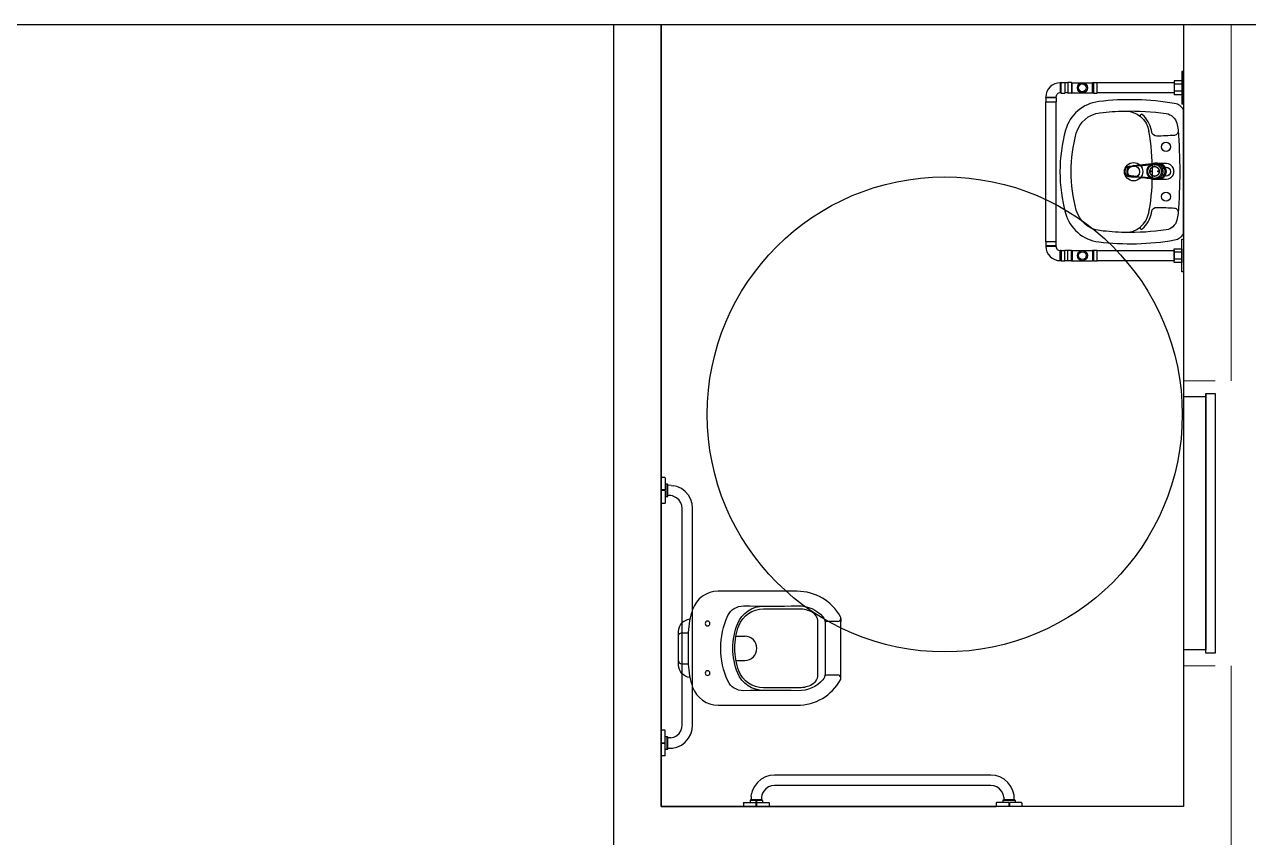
# Model space of a CAD drawing. Header units: inches. Extents: x -55 to 844, y -103 to 167.
# Drawn here: x 660.49 to 664.355, y 60.333 to 62.901 of the extents above; entities that cross this region are included whole.
import ezdxf

# ---------------------------------------------------------------- set-up
doc = ezdxf.new("R2010")
doc.units = ezdxf.units.IN
doc.header["$MEASUREMENT"] = 0
doc.linetypes.add('CONTINU', pattern=[0])
doc.layers.add('01', color=7, linetype='Continuous')

msp = doc.modelspace()

# ---------------------------------------------------------------- linework, layer by layer
for p, q in [((644.1931, 62.9009), (701.6931, 62.9009)), ((662.3502, 62.9009), (662.3502, 57.6609)), ((662.5002, 62.9009), (662.5002, 60.4309)), ((662.5002, 62.9009), (662.5002, 60.4309))]:
    msp.add_line(p, q)
at = {"color": 0}
for p, q in [((664.1502, 62.7524), (664.1442, 62.7524)), ((664.1442, 62.7524), (664.1442, 62.6494)), ((663.7631, 62.7175), (663.7605, 62.7168)), ((663.7605, 62.7168), (663.7605, 62.6851)), ((663.7631, 62.6844), (663.7631, 62.7175)), ((663.7631, 62.7175), (663.775, 62.7175)), ((663.775, 62.7175), (663.775, 62.6844)), ((663.784, 62.7168), (663.775, 62.7168)), ((663.796, 62.7175), (663.784, 62.7175)), ((663.784, 62.7175), (663.784, 62.6844)), ((663.796, 62.7175), (663.796, 62.6844)), ((663.796, 62.7175), (663.7986, 62.7168)), ((663.7986, 62.685), (663.7986, 62.7168)), ((663.7986, 62.7168), (663.8625, 62.7168)), ((663.8651, 62.7175), (663.8625, 62.7168)), ((663.8625, 62.685), (663.8625, 62.7168)), ((663.8651, 62.7175), (663.877, 62.7175)), ((663.8651, 62.7175), (663.8651, 62.6844)), ((663.877, 62.6844), (663.877, 62.7175)), ((664.1202, 62.7168), (663.877, 62.7168)), ((664.1442, 62.7228), (664.1202, 62.7228)), ((664.1202, 62.7228), (664.1202, 62.679)), ((664.1442, 62.7119), (664.1202, 62.7119)), ((663.7145, 62.6689), (663.7152, 62.6715)), ((663.7476, 62.6689), (663.7145, 62.6689)), ((663.7145, 62.6689), (663.7145, 62.6569)), ((663.7145, 62.6569), (663.7476, 62.6569)), ((663.7152, 62.6715), (663.747, 62.6715)), ((663.7476, 62.6689), (663.7469, 62.6715)), ((663.7476, 62.6689), (663.7476, 62.6569)), ((663.7631, 62.6844), (663.7605, 62.6851)), ((663.7631, 62.6844), (663.775, 62.6844)), ((663.784, 62.685), (663.775, 62.685)), ((663.796, 62.6844), (663.784, 62.6844)), ((663.796, 62.6844), (663.7986, 62.685)), ((663.7986, 62.685), (663.8625, 62.685)), ((663.865, 62.6844), (663.8625, 62.685)), ((663.8651, 62.6844), (663.877, 62.6844)), ((664.1202, 62.685), (663.877, 62.685)), ((664.1442, 62.69), (664.1202, 62.69)), ((664.1442, 62.679), (664.1202, 62.679)), ((664.1502, 62.6494), (664.1442, 62.6494)), ((663.7145, 62.2029), (663.7152, 62.2004)), ((663.7152, 62.2004), (663.747, 62.2004)), ((663.7476, 62.2029), (663.7469, 62.2004)), ((663.7631, 62.1875), (663.7605, 62.1868)), ((663.7605, 62.155), (663.7605, 62.1868)), ((663.7631, 62.1543), (663.7605, 62.155)), ((663.7631, 62.1875), (663.7631, 62.1543)), ((663.7631, 62.1875), (663.775, 62.1875)), ((663.7631, 62.1543), (663.775, 62.1543)), ((663.775, 62.1543), (663.775, 62.1875)), ((663.784, 62.1868), (663.775, 62.1868)), ((663.784, 62.155), (663.775, 62.155)), ((663.784, 62.1544), (663.784, 62.1875)), ((663.796, 62.1875), (663.784, 62.1875)), ((663.796, 62.1544), (663.784, 62.1544)), ((663.796, 62.1875), (663.7986, 62.1868)), ((663.796, 62.1544), (663.796, 62.1875)), ((663.796, 62.1544), (663.7986, 62.155)), ((663.7986, 62.1868), (663.8625, 62.1868)), ((663.7986, 62.1868), (663.7986, 62.155)), ((663.7986, 62.155), (663.8625, 62.155)), ((663.865, 62.1874), (663.8625, 62.1868)), ((663.8625, 62.1868), (663.8625, 62.155)), ((663.8651, 62.1544), (663.8625, 62.155)), ((663.8651, 62.1544), (663.8651, 62.1875)), ((664.1442, 62.1819), (664.1202, 62.1819)), ((664.1442, 62.16), (664.1202, 62.16))]:
    msp.add_line(p, q, dxfattribs=at)
at = {"ltscale": 3}
msp.add_line((664.1502, 62.6494), (664.1502, 62.7524), dxfattribs=at)
for points in [[(656.7902, 62.9009), (662.3502, 62.9009)], [(662.5002, 62.9009), (664.1502, 62.9009)], [(664.3002, 62.9009), (666.3698, 62.9009)]]:
    msp.add_lwpolyline(points)
for points in [[(663.7152, 62.6569), (663.7469, 62.6569), (663.7469, 62.2149), (663.7152, 62.2149)], [(663.8651, 62.1544), (663.877, 62.1544), (663.877, 62.1875), (663.8651, 62.1875)], [(663.877, 62.1868), (664.1202, 62.1868), (664.1202, 62.155), (663.877, 62.155)]]:
    msp.add_lwpolyline(points, close=True, dxfattribs=at)
for points in [[(664.1212, 62.6515, 0.072907), (663.8819, 62.6574, 0.3044), (663.7772, 62.567, 0.067106), (663.7595, 62.4359, 0.067106), (663.7772, 62.3048, 0.3044), (663.8819, 62.2144, 0.072907), (664.1212, 62.2204)], [(663.9636, 62.6276, -0.375471), (664.0406, 62.5634)], [(664.1328, 62.5641, -0.414698), (664.1214, 62.5508, -0.016843), (664.0657, 62.5484, -0.366077), (664.0492, 62.5621, 0.001782), (664.0484, 62.5668, 0.174065), (664.0196, 62.6161, 1.00211), (664.0138, 62.6102)], [(664.1217, 62.2204, 0.219089), (664.1502, 62.24), (664.1502, 62.4359), (664.1502, 62.6319, 0.219089), (664.1217, 62.6514)], [(664.0416, 62.3142, 0.045632), (664.0513, 62.4359, 0.048033), (664.0405, 62.564)], [(663.9636, 62.2442, 0.368026), (664.0402, 62.3065, 0.004431), (664.0423, 62.3182)], [(664.0138, 62.2616, 1.00211), (664.0196, 62.2557, 0.174065), (664.0484, 62.305, 0.001782), (664.0492, 62.3098, -0.366077), (664.0657, 62.3234, -0.016844), (664.1214, 62.3211, -0.414698), (664.1328, 62.3077)]]:
    msp.add_lwpolyline(points, format="xyb")
for points in [[(664.1378, 62.4359, -0.019965), (664.1325, 62.3039, -0.043001), (664.129, 62.2828, -0.302465), (664.0948, 62.2522, -0.041693), (663.9636, 62.2442, -0.024671), (663.886, 62.2498, -0.304374), (663.8112, 62.3143, -0.067046), (663.7949, 62.4359, -0.067046), (663.8112, 62.5576, -0.304374), (663.886, 62.622, -0.02467), (663.9636, 62.6276, -0.041693), (664.0948, 62.6196, -0.302465), (664.129, 62.589, -0.043001), (664.1325, 62.568, -0.019965)], [(664.109, 62.5145, -1), (664.0801, 62.5145, -1)], [(664.0212, 62.4359, -1), (663.9633, 62.4359, -1)], [(664.0109, 62.4359, -1), (663.9736, 62.4359, -1)], [(664.109, 62.4359, -1), (664.0801, 62.4359, -1)], [(664.109, 62.3573, -1), (664.0801, 62.3573, -1)]]:
    msp.add_lwpolyline(points, format="xyb", close=True)
at = {"linetype": 'CONTINU'}
for points in [[(664.0658, 62.4629), (664.0595, 62.4629)], [(664.0617, 62.4628), (664.0906, 62.4628), (664.0961, 62.4627), (664.0965, 62.4626), (664.1013, 62.4615), (664.1017, 62.4614), (664.1059, 62.4594), (664.1061, 62.4593), (664.1094, 62.4569), (664.1104, 62.4561), (664.1122, 62.4543), (664.1139, 62.4521), (664.1143, 62.4515), (664.116, 62.4487), (664.1166, 62.4475), (664.1172, 62.4458), (664.1181, 62.4429), (664.1182, 62.4424), (664.1186, 62.4399), (664.1188, 62.437), (664.1186, 62.434), (664.1182, 62.4315), (664.1181, 62.431), (664.1172, 62.4281), (664.1166, 62.4264), (664.116, 62.4253), (664.1143, 62.4224), (664.1139, 62.4218), (664.1122, 62.4197), (664.1104, 62.4178), (664.1094, 62.417), (664.1061, 62.4147), (664.1059, 62.4146), (664.1017, 62.4126), (664.1013, 62.4124), (664.0965, 62.4113), (664.0961, 62.4112), (664.0906, 62.4111), (664.0617, 62.4111)], [(664.0682, 62.4628), (664.068, 62.4627), (664.0685, 62.4628), (664.0701, 62.4629), (664.0717, 62.4629), (664.073, 62.4628), (664.0736, 62.4627), (664.0747, 62.4625), (664.0762, 62.4622), (664.0774, 62.4619), (664.0777, 62.4618), (664.0784, 62.4615), (664.0791, 62.4613), (664.0804, 62.4607), (664.0814, 62.4601), (664.0816, 62.46), (664.0827, 62.4594), (664.0829, 62.4593), (664.0837, 62.4587), (664.0851, 62.4576), (664.0858, 62.457), (664.0868, 62.4561), (664.0877, 62.4552), (664.0883, 62.4544), (664.0892, 62.4534), (664.0901, 62.4521), (664.0905, 62.4514), (664.091, 62.4507), (664.0917, 62.4494), (664.0925, 62.4475), (664.0926, 62.4474), (664.0929, 62.4464), (664.0933, 62.4453), (664.0939, 62.4433), (664.0941, 62.4424), (664.0942, 62.4418), (664.0943, 62.4412), (664.0945, 62.4391), (664.0946, 62.437), (664.0945, 62.4349), (664.0943, 62.4328), (664.0942, 62.4321), (664.0941, 62.4315), (664.0939, 62.4307), (664.0933, 62.4286), (664.0929, 62.4275), (664.0926, 62.4266), (664.0925, 62.4264), (664.0917, 62.4245), (664.091, 62.4233), (664.0905, 62.4225), (664.0901, 62.4218), (664.0892, 62.4206), (664.0883, 62.4195), (664.0877, 62.4187), (664.0868, 62.4178), (664.0858, 62.4169), (664.0851, 62.4163), (664.0837, 62.4153), (664.0829, 62.4147), (664.0827, 62.4146), (664.0816, 62.4139), (664.0814, 62.4138), (664.0804, 62.4133), (664.0791, 62.4127), (664.0784, 62.4124), (664.0777, 62.4122), (664.0774, 62.4121), (664.0762, 62.4117), (664.0747, 62.4114), (664.0736, 62.4112), (664.073, 62.4112), (664.0717, 62.4111), (664.0701, 62.411), (664.0685, 62.4111), (664.0682, 62.4112), (664.0682, 62.4112)], [(663.966, 62.4307), (663.9658, 62.4316), (663.9657, 62.4324), (663.9656, 62.4333), (663.9655, 62.4341), (663.9655, 62.4351), (663.9655, 62.436), (663.9655, 62.437), (663.9655, 62.4379), (663.9655, 62.4389), (663.9655, 62.4398), (663.9656, 62.4406), (663.9657, 62.4415), (663.9658, 62.4423), (663.966, 62.4433), (663.9662, 62.4441), (663.9664, 62.4447), (663.9665, 62.445), (663.9668, 62.4456), (663.9669, 62.4458), (663.9673, 62.4466), (663.9678, 62.4473), (663.9681, 62.4477), (663.9683, 62.448), (663.9687, 62.4483), (663.9689, 62.4486), (663.9696, 62.4492), (663.9702, 62.4498), (663.9706, 62.4501), (663.9708, 62.4503), (663.971, 62.4504), (663.9715, 62.4507), (663.9722, 62.4511), (663.9729, 62.4515), (663.9737, 62.4519)], [(663.9656, 62.4332), (663.9656, 62.4336), (663.9656, 62.4341), (663.9655, 62.4347), (663.9655, 62.4355), (663.9655, 62.4361), (663.9655, 62.437), (663.9655, 62.4385), (663.9655, 62.4392), (663.9656, 62.4398), (663.9656, 62.4403), (663.9656, 62.4407)], [(663.9657, 62.4415), (663.9657, 62.4418), (663.9658, 62.4421), (663.9658, 62.4424), (663.966, 62.4433)], [(663.9657, 62.4325), (663.9657, 62.4322), (663.9658, 62.4319), (663.9658, 62.4316), (663.966, 62.4307), (663.9662, 62.4298), (663.9664, 62.4292), (663.9665, 62.429), (663.9668, 62.4283), (663.9669, 62.4282), (663.9673, 62.4274), (663.9678, 62.4267), (663.9681, 62.4262), (663.9683, 62.426), (663.9687, 62.4256), (663.9689, 62.4253), (663.9696, 62.4247), (663.9702, 62.4241), (663.9706, 62.4238), (663.9708, 62.4237), (663.971, 62.4235), (663.9715, 62.4232), (663.9722, 62.4228), (663.9729, 62.4224), (663.9737, 62.4221)], [(663.9716, 62.4433), (663.9715, 62.4428), (663.9714, 62.4425), (663.9713, 62.4423), (663.9712, 62.4418), (663.9712, 62.4412), (663.9711, 62.4407), (663.9711, 62.4404), (663.9711, 62.44), (663.971, 62.4395), (663.971, 62.4392), (663.9711, 62.4389), (663.9711, 62.4377), (663.9711, 62.437), (663.9711, 62.4366), (663.9711, 62.4357), (663.9711, 62.4351), (663.971, 62.4347), (663.971, 62.4344), (663.9711, 62.434), (663.9711, 62.4335), (663.9711, 62.4332), (663.9712, 62.4327), (663.9712, 62.4322), (663.9713, 62.4317), (663.9714, 62.4314), (663.9715, 62.4311), (663.9716, 62.4306)], [(663.9722, 62.4448), (663.9725, 62.4453), (663.9727, 62.4458), (663.973, 62.4462), (663.9733, 62.4466), (663.9736, 62.447), (663.9738, 62.4473), (663.9739, 62.4474), (663.9743, 62.4478), (663.9744, 62.448), (663.9747, 62.4482), (663.9751, 62.4486), (663.9755, 62.449), (663.976, 62.4493), (663.9764, 62.4496), (663.9766, 62.4497), (663.9769, 62.4499), (663.9773, 62.4501), (663.9777, 62.4503), (663.9782, 62.4505)], [(663.9782, 62.4234), (663.9777, 62.4236), (663.9773, 62.4238), (663.9769, 62.424), (663.9766, 62.4243), (663.9764, 62.4243), (663.976, 62.4246), (663.9755, 62.425), (663.9751, 62.4253), (663.9747, 62.4257), (663.9744, 62.426), (663.9743, 62.4261), (663.9739, 62.4265), (663.9738, 62.4267), (663.9736, 62.4269), (663.9733, 62.4273), (663.973, 62.4277), (663.9727, 62.4281), (663.9725, 62.4286), (663.9722, 62.4291)], [(663.9745, 62.4522), (663.9753, 62.4524), (663.9762, 62.4526), (663.977, 62.4528), (663.9778, 62.4529), (663.9796, 62.453), (663.9814, 62.4532), (663.9832, 62.4534), (663.985, 62.4535), (663.9874, 62.4538), (663.9898, 62.454)], [(663.999, 62.4532), (663.9949, 62.4527), (663.9932, 62.4525), (663.9912, 62.4523), (663.9893, 62.4521), (663.9873, 62.4519), (663.9854, 62.4517), (663.9834, 62.4515), (663.9815, 62.4513), (663.9808, 62.4512), (663.9803, 62.4511), (663.9797, 62.451), (663.9792, 62.4509)], [(664.001, 62.4205), (663.9971, 62.421), (663.9949, 62.4212), (663.9932, 62.4214), (663.9912, 62.4216), (663.9893, 62.4219), (663.9873, 62.4221), (663.9854, 62.4223), (663.9834, 62.4225), (663.9815, 62.4226), (663.9808, 62.4227), (663.9803, 62.4228), (663.9797, 62.4229), (663.9792, 62.4231)], [(664.041, 62.4596), (664.0397, 62.4594), (664.0383, 62.4592), (664.0376, 62.4592), (664.0361, 62.459), (664.0347, 62.4588), (664.0302, 62.4583), (664.0257, 62.4578), (664.0212, 62.4573), (664.019, 62.4571), (664.0167, 62.4568), (664.0145, 62.4565), (664.0123, 62.4563), (664.0078, 62.4558), (664.004, 62.4554), (664.0016, 62.4551), (663.9993, 62.4549), (663.9969, 62.4547), (663.9946, 62.4544)], [(664.0181, 62.4554), (664.0218, 62.4559), (664.0249, 62.4562), (664.0318, 62.457), (664.0352, 62.4574), (664.0359, 62.4574), (664.0366, 62.4575)], [(664.0451, 62.4581), (664.0407, 62.4576), (664.0402, 62.4576), (664.0396, 62.4575), (664.039, 62.4575), (664.0384, 62.4575), (664.0378, 62.4575), (664.0372, 62.4575)], [(664.0591, 62.4216), (664.0591, 62.4217), (664.0583, 62.4217), (664.0562, 62.4219), (664.0554, 62.422), (664.0542, 62.4223), (664.0527, 62.4229), (664.0524, 62.423), (664.0506, 62.4239), (664.0501, 62.4243), (664.049, 62.4251), (664.0479, 62.4262), (664.0476, 62.4265), (664.0464, 62.428), (664.0461, 62.4285), (664.0454, 62.4296), (664.0447, 62.4311), (664.0446, 62.4314), (664.0441, 62.4332), (664.0439, 62.434), (664.0437, 62.4351), (664.0436, 62.437), (664.0437, 62.4391), (664.0439, 62.4399), (664.0442, 62.4412), (664.0447, 62.4428), (664.0448, 62.4431), (664.0458, 62.4449), (664.0461, 62.4454), (664.0469, 62.4466), (664.0479, 62.4478), (664.0482, 62.448), (664.0496, 62.4493), (664.0501, 62.4497), (664.0512, 62.4504), (664.0527, 62.4511), (664.0529, 62.4512), (664.0547, 62.4518), (664.0554, 62.4519), (664.0565, 62.4521), (664.0583, 62.4522)], [(664.0466, 62.4386), (664.0468, 62.4385), (664.0471, 62.4385), (664.0472, 62.4384), (664.0473, 62.4384), (664.0475, 62.4383), (664.0477, 62.4381), (664.0478, 62.4379), (664.0479, 62.4377), (664.048, 62.4376), (664.048, 62.4375), (664.0481, 62.4372), (664.0481, 62.437), (664.0481, 62.4367), (664.048, 62.4365), (664.048, 62.4364), (664.0479, 62.4362), (664.0478, 62.436), (664.0477, 62.4358), (664.0475, 62.4357), (664.0473, 62.4356), (664.0472, 62.4355), (664.0471, 62.4355), (664.0468, 62.4354), (664.0466, 62.4354), (664.0463, 62.4354), (664.0461, 62.4355), (664.046, 62.4355), (664.0459, 62.4356), (664.0457, 62.4357), (664.0455, 62.4358), (664.0453, 62.436), (664.0452, 62.4362), (664.0452, 62.4364), (664.0451, 62.4365), (664.0451, 62.4367), (664.045, 62.437), (664.0451, 62.4372), (664.0451, 62.4375), (664.0452, 62.4376), (664.0452, 62.4377), (664.0453, 62.4379), (664.0455, 62.4381), (664.0457, 62.4383), (664.0459, 62.4384)], [(664.046, 62.4384), (664.0461, 62.4385), (664.0463, 62.4385)], [(664.0583, 62.4522), (664.0591, 62.4522), (664.0591, 62.4523)], [(664.0583, 62.4522), (664.0603, 62.4521), (664.0611, 62.4519), (664.0623, 62.4516), (664.0639, 62.4511), (664.0642, 62.4509), (664.0659, 62.45), (664.0664, 62.4497), (664.0675, 62.4488), (664.0686, 62.4478), (664.0689, 62.4475), (664.0701, 62.446), (664.0705, 62.4454), (664.0711, 62.4443), (664.0718, 62.4428), (664.0719, 62.4426), (664.0725, 62.4407), (664.0727, 62.4399), (664.0728, 62.4389), (664.0729, 62.437), (664.0728, 62.4348), (664.0727, 62.434), (664.0724, 62.4328), (664.0718, 62.4311), (664.0717, 62.4308), (664.0708, 62.429), (664.0705, 62.4285), (664.0697, 62.4274), (664.0686, 62.4262), (664.0684, 62.4259), (664.0669, 62.4246), (664.0664, 62.4243), (664.0653, 62.4236), (664.0639, 62.4229), (664.0636, 62.4228), (664.0619, 62.4222), (664.0611, 62.422), (664.0601, 62.4218), (664.0583, 62.4217)], [(664.0686, 62.4376), (664.0686, 62.4377), (664.0687, 62.4379), (664.0689, 62.4381), (664.0691, 62.4383), (664.0693, 62.4384), (664.0694, 62.4384), (664.0695, 62.4385), (664.0697, 62.4385), (664.07, 62.4386), (664.0702, 62.4385), (664.0705, 62.4385), (664.0706, 62.4384), (664.0707, 62.4384), (664.0709, 62.4383), (664.0711, 62.4381), (664.0712, 62.4379), (664.0713, 62.4377), (664.0714, 62.4376), (664.0714, 62.4375), (664.0715, 62.4372), (664.0715, 62.437), (664.0715, 62.4367), (664.0714, 62.4365), (664.0714, 62.4364), (664.0713, 62.4362), (664.0712, 62.436), (664.0711, 62.4358), (664.0709, 62.4357), (664.0707, 62.4356), (664.0706, 62.4355), (664.0705, 62.4355), (664.0702, 62.4354), (664.07, 62.4354), (664.0697, 62.4354), (664.0695, 62.4355), (664.0694, 62.4355), (664.0693, 62.4356), (664.0691, 62.4357), (664.0689, 62.4358), (664.0687, 62.436), (664.0686, 62.4362), (664.0686, 62.4364), (664.0685, 62.4365), (664.0685, 62.4367), (664.0684, 62.437), (664.0685, 62.4372), (664.0685, 62.4375)], [(664.0828, 62.418), (664.0829, 62.4181), (664.0832, 62.4183), (664.0855, 62.4204), (664.0855, 62.4205), (664.0874, 62.4226), (664.0878, 62.4232), (664.0883, 62.424), (664.0889, 62.4249), (664.0897, 62.4264), (664.0901, 62.4273), (664.0904, 62.428), (664.091, 62.4296), (664.091, 62.4298), (664.0916, 62.432), (664.0917, 62.4324), (664.0918, 62.4333), (664.092, 62.4345), (664.0921, 62.437), (664.092, 62.4395), (664.0918, 62.4406), (664.0917, 62.4415), (664.0916, 62.4419), (664.091, 62.4442), (664.091, 62.4443), (664.0904, 62.4459), (664.0901, 62.4467), (664.0897, 62.4476), (664.0889, 62.449), (664.0883, 62.4499), (664.0878, 62.4507), (664.0874, 62.4513), (664.0855, 62.4535), (664.0855, 62.4535), (664.0832, 62.4556), (664.0829, 62.4559), (664.0828, 62.4559)], [(663.9745, 62.4218), (663.9753, 62.4215), (663.9762, 62.4213), (663.977, 62.4212), (663.9778, 62.4211), (663.9796, 62.4209), (663.9814, 62.4207), (663.9832, 62.4206), (663.985, 62.4204), (663.9874, 62.4202)], [(664.041, 62.4144), (664.0397, 62.4145), (664.0383, 62.4147), (664.0376, 62.4148), (664.0361, 62.4149), (664.0347, 62.4151), (664.0302, 62.4156), (664.0257, 62.4161), (664.0212, 62.4166), (664.019, 62.4169), (664.0167, 62.4171), (664.0145, 62.4174), (664.0123, 62.4176), (664.0078, 62.4182), (664.004, 62.4186), (664.0016, 62.4188), (663.9993, 62.419), (663.9969, 62.4193), (663.9946, 62.4195)], [(664.0366, 62.4165), (664.0359, 62.4165), (664.0352, 62.4165), (664.0318, 62.4169), (664.0284, 62.4173), (664.0218, 62.4181), (664.0181, 62.4185)], [(664.0372, 62.4165), (664.0381, 62.4164), (664.0389, 62.4164), (664.039, 62.4164), (664.0396, 62.4164), (664.0402, 62.4164), (664.0407, 62.4164), (664.0451, 62.4158)], [(664.0393, 62.4219), (664.0392, 62.4219)], [(664.0418, 62.4188), (664.0417, 62.4186)], [(664.0658, 62.411), (664.0595, 62.411)], [(662.5002, 61.4699), (662.5002, 61.3886)], [(662.5114, 61.4699), (662.5002, 61.4699)], [(662.5114, 61.4699), (662.5124, 61.4696)], [(662.5124, 61.4696), (662.5131, 61.4688)], [(662.5131, 61.4688), (662.5134, 61.4678)], [(662.5134, 61.4678), (662.5134, 61.4308)], [(662.5134, 61.4308), (662.5002, 61.4308)], [(662.5134, 61.4292), (662.5002, 61.4292)], [(662.5032, 61.4308), (662.5032, 61.4292)], [(662.5193, 61.4493), (662.5134, 61.4493)], [(662.5134, 61.4292), (662.5134, 61.3907)], [(662.5193, 61.4095), (662.5193, 61.4493)], [(662.5203, 61.449), (662.5193, 61.4493)], [(662.521, 61.4483), (662.5203, 61.449)], [(662.5213, 61.4473), (662.521, 61.4483)], [(662.5213, 61.4115), (662.5213, 61.4473)], [(662.5321, 61.4455), (662.5213, 61.4459)], [(662.5503, 61.442), (662.5406, 61.4443)], [(662.5641, 61.4354), (662.5503, 61.442)], [(662.5765, 61.426), (662.5641, 61.4354)], [(662.5866, 61.4142), (662.5765, 61.426)], [(662.5114, 61.3886), (662.5002, 61.3886)], [(662.5124, 61.3889), (662.5114, 61.3886)], [(662.5131, 61.3896), (662.5124, 61.3889)], [(662.5134, 61.3907), (662.5131, 61.3896)], [(662.5193, 61.4095), (662.5134, 61.4095)], [(662.5193, 61.4095), (662.5203, 61.4098)], [(662.5203, 61.4098), (662.521, 61.4105)], [(662.521, 61.4105), (662.5213, 61.4115)], [(662.5305, 61.4129), (662.5213, 61.4129)], [(662.5568, 61.399), (662.549, 61.406)], [(662.5624, 61.3905), (662.5568, 61.399)], [(662.5657, 61.3814), (662.5624, 61.3905)], [(662.5667, 61.3723), (662.5657, 61.3814)], [(662.5939, 61.4009), (662.5866, 61.4142)], [(662.5983, 61.3867), (662.5939, 61.4009)], [(662.5997, 61.3723), (662.5983, 61.3867)], [(662.5667, 60.6886), (662.5667, 61.3723)], [(662.5997, 60.6886), (662.5997, 61.3723)], [(662.5657, 60.6794), (662.5667, 60.6886)], [(662.5983, 60.6741), (662.5997, 60.6886)], [(662.5002, 60.591), (662.5002, 60.6722)], [(662.5114, 60.6722), (662.5002, 60.6722)], [(662.5124, 60.672), (662.5114, 60.6722)], [(662.5131, 60.6712), (662.5124, 60.672)], [(662.5134, 60.6702), (662.5131, 60.6712)], [(662.5134, 60.6316), (662.5134, 60.6702)], [(662.5193, 60.6514), (662.5134, 60.6514)], [(662.5193, 60.6116), (662.5193, 60.6514)], [(662.5203, 60.6511), (662.5193, 60.6514)], [(662.521, 60.6504), (662.5203, 60.6511)], [(662.5213, 60.6494), (662.521, 60.6504)], [(662.5213, 60.6136), (662.5213, 60.6494)], [(662.5305, 60.6479), (662.5213, 60.6479)], [(662.5305, 60.6479), (662.54, 60.6502)], [(662.54, 60.6502), (662.549, 60.6549)], [(662.549, 60.6549), (662.5568, 60.6619)], [(662.5568, 60.6619), (662.5624, 60.6704)], [(662.5624, 60.6704), (662.5657, 60.6794)], [(662.5765, 60.6348), (662.5866, 60.6466)], [(662.5866, 60.6466), (662.5939, 60.66)], [(662.5939, 60.66), (662.5983, 60.6741)], [(662.5134, 60.6316), (662.5002, 60.6316)], [(662.5134, 60.6301), (662.5002, 60.6301)], [(662.5032, 60.6301), (662.5032, 60.6316)], [(662.5134, 60.593), (662.5134, 60.6301)], [(662.5193, 60.6116), (662.5134, 60.6116)], [(662.5193, 60.6116), (662.5203, 60.6119)], [(662.5203, 60.6119), (662.521, 60.6126)], [(662.521, 60.6126), (662.5213, 60.6136)], [(662.5213, 60.615), (662.5358, 60.6155)], [(662.5358, 60.6155), (662.5503, 60.6189)], [(662.5503, 60.6189), (662.5641, 60.6254)], [(662.5641, 60.6254), (662.5765, 60.6348)], [(662.5114, 60.591), (662.5002, 60.591)], [(662.5114, 60.591), (662.5124, 60.5913)], [(662.5124, 60.5913), (662.5131, 60.592)], [(662.5131, 60.592), (662.5134, 60.593)], [(662.8435, 60.529), (662.8293, 60.5247)], [(662.8579, 60.5305), (662.8435, 60.529)], [(663.5416, 60.5305), (662.8579, 60.5305)], [(663.556, 60.529), (663.5416, 60.5305)], [(663.5702, 60.5247), (663.556, 60.529)], [(662.7947, 60.4948), (662.7882, 60.481)], [(662.8042, 60.5072), (662.7947, 60.4948)], [(662.816, 60.5173), (662.8042, 60.5072)], [(662.8293, 60.5247), (662.816, 60.5173)], [(662.8397, 60.4931), (662.8312, 60.4875)], [(662.8487, 60.4964), (662.8397, 60.4931)], [(662.8579, 60.4975), (662.8487, 60.4964)], [(663.5416, 60.4975), (662.8579, 60.4975)], [(663.5508, 60.4964), (663.5416, 60.4975)], [(663.5598, 60.4931), (663.5508, 60.4964)], [(663.5683, 60.4875), (663.5598, 60.4931)], [(663.5836, 60.5173), (663.5702, 60.5247)], [(663.5953, 60.5072), (663.5836, 60.5173)], [(663.6048, 60.4948), (663.5953, 60.5072)], [(663.6113, 60.481), (663.6048, 60.4948)], [(662.7812, 60.451), (662.7809, 60.45)], [(662.7819, 60.4517), (662.7812, 60.451)], [(662.7829, 60.452), (662.7819, 60.4517)], [(662.8187, 60.452), (662.7829, 60.452)], [(662.7847, 60.4628), (662.7843, 60.452)], [(662.7882, 60.481), (662.7859, 60.4714)], [(662.8172, 60.4612), (662.8173, 60.452)], [(662.8197, 60.4517), (662.8187, 60.452)], [(662.8204, 60.451), (662.8197, 60.4517)], [(662.8207, 60.45), (662.8204, 60.451)], [(662.8312, 60.4875), (662.8242, 60.4797)], [(663.5753, 60.4797), (663.5683, 60.4875)], [(663.58, 60.4707), (663.5753, 60.4797)], [(663.5791, 60.451), (663.5788, 60.45)], [(663.5798, 60.4517), (663.5791, 60.451)], [(663.5808, 60.452), (663.5798, 60.4517)], [(663.5823, 60.4612), (663.58, 60.4707)], [(663.6166, 60.452), (663.5808, 60.452)], [(663.5823, 60.4612), (663.5822, 60.452)], [(663.6147, 60.4666), (663.6113, 60.481)], [(663.6152, 60.452), (663.6147, 60.4666)], [(663.6176, 60.4517), (663.6166, 60.452)], [(663.6183, 60.451), (663.6176, 60.4517)], [(663.6186, 60.45), (663.6183, 60.451)], [(662.5002, 60.4309), (663.5579, 60.4309)], [(662.7603, 60.4421), (662.7606, 60.4431)], [(662.7603, 60.4421), (662.7603, 60.4309)], [(662.7606, 60.4431), (662.7613, 60.4438)], [(662.7613, 60.4438), (662.7624, 60.4441)], [(662.7624, 60.4441), (662.7994, 60.4441)], [(662.8207, 60.45), (662.7809, 60.45)], [(662.7809, 60.45), (662.7809, 60.4441)], [(662.7994, 60.45), (662.7994, 60.4309)], [(662.7994, 60.4339), (662.8009, 60.4339)], [(662.8009, 60.45), (662.8009, 60.4309)], [(662.8009, 60.4441), (662.8395, 60.4441)], [(662.8207, 60.45), (662.8207, 60.4441)], [(662.8395, 60.4441), (662.8405, 60.4438)], [(662.8405, 60.4438), (662.8413, 60.4431)], [(662.8413, 60.4431), (662.8416, 60.4421)], [(662.8416, 60.4421), (662.8416, 60.4309)], [(663.5582, 60.4431), (663.5579, 60.4421)], [(663.5579, 60.4421), (663.5579, 60.4309)], [(663.6392, 60.4309), (663.5579, 60.4309)], [(663.559, 60.4438), (663.5582, 60.4431)], [(663.56, 60.4441), (663.559, 60.4438)], [(663.5986, 60.4441), (663.56, 60.4441)], [(663.6186, 60.45), (663.5788, 60.45)], [(663.5788, 60.45), (663.5788, 60.4441)], [(663.5986, 60.4441), (663.5986, 60.4309)], [(663.6001, 60.4339), (663.5986, 60.4339)], [(663.6371, 60.4441), (663.6001, 60.4441)], [(663.6001, 60.4441), (663.6001, 60.4309)], [(663.6186, 60.45), (663.6186, 60.4441)], [(663.6382, 60.4438), (663.6371, 60.4441)], [(663.6389, 60.4431), (663.6382, 60.4438)], [(663.6392, 60.4421), (663.6389, 60.4431)], [(663.6392, 60.4421), (663.6392, 60.4309)]]:
    msp.add_lwpolyline(points, dxfattribs=at)
at = {"color": 0}
msp.add_lwpolyline([(663.7476, 62.2029), (663.7476, 62.2149), (663.7145, 62.2149), (663.7145, 62.2029), (663.7476, 62.2029)], dxfattribs=at)
for points in [[(664.1202, 62.1928), (664.1442, 62.1928), (664.1442, 62.149), (664.1202, 62.149)], [(664.1502, 62.1194), (664.1442, 62.1194), (664.1442, 62.2224), (664.1502, 62.2224)]]:
    msp.add_lwpolyline(points, close=True, dxfattribs=at)
at = {"linetype": 'Continuous'}
for points in [[(662.5321, 61.4455), (662.5406, 61.4443)], [(662.5363, 61.412), (662.5305, 61.4129)], [(662.5425, 61.4097), (662.5363, 61.412)], [(662.549, 61.406), (662.5425, 61.4097)], [(662.7847, 60.4628), (662.7859, 60.4714)], [(662.8181, 60.467), (662.8172, 60.4612)], [(662.8205, 60.4733), (662.8181, 60.467)], [(662.8242, 60.4797), (662.8205, 60.4733)]]:
    msp.add_lwpolyline(points, dxfattribs=at)
at = {"color": 0}
for centre, radius in [((663.8305, 62.7009), 0.0159), ((663.8305, 62.7009), 0.0122), ((663.8305, 62.1709), 0.0159), ((663.8305, 62.1709), 0.0122)]:
    msp.add_circle(centre, radius, dxfattribs=at)
for centre, radius, start, end in [((663.7605, 62.6715), 0.0453, 89.998, 180.002), ((663.7605, 62.6715), 0.0136, 89.5263, 180), ((663.7605, 62.2004), 0.0453, 179.998, 270.002), ((663.7605, 62.2004), 0.0136, 180, 270.4737)]:
    msp.add_arc(centre, radius, start, end, dxfattribs=at)
at = {"linetype": 'CONTINU'}
for points, degree in [([(664.0373, 62.4487), (664.0399, 62.4541), (664.0439, 62.4584), (664.0487, 62.4614), (664.0541, 62.4629), (664.0595, 62.4629)], 5), ([(664.0595, 62.4629), (664.0677, 62.4629), (664.0753, 62.4594), (664.0811, 62.4534), (664.0845, 62.4455), (664.0845, 62.437)], 5), ([(664.0658, 62.4629), (664.0739, 62.4629), (664.0815, 62.4594), (664.0873, 62.4534), (664.0907, 62.4455), (664.0907, 62.437)], 5), ([(663.9657, 62.4415), (663.9656, 62.4412), (663.9656, 62.441), (663.9656, 62.4407)], 3), ([(663.9657, 62.4325), (663.9656, 62.4327), (663.9656, 62.433), (663.9656, 62.4332)], 3), ([(663.9658, 62.4424), (663.9658, 62.4424), (663.9658, 62.4424), (663.9658, 62.4423)], 3), ([(663.9658, 62.4316), (663.9658, 62.4316), (663.9658, 62.4316), (663.9658, 62.4316)], 3), ([(663.9722, 62.4448), (663.972, 62.4443), (663.9718, 62.4438), (663.9716, 62.4433)], 3), ([(663.9716, 62.4306), (663.9718, 62.4301), (663.972, 62.4296), (663.9722, 62.4291)], 3), ([(663.9737, 62.4519), (663.974, 62.452), (663.9742, 62.4521), (663.9745, 62.4522)], 3), ([(663.9737, 62.4221), (663.974, 62.422), (663.9742, 62.4219), (663.9745, 62.4218)], 3), ([(663.9792, 62.4509), (663.9788, 62.4507), (663.9785, 62.4506), (663.9782, 62.4505)], 3), ([(663.9782, 62.4234), (663.9785, 62.4233), (663.9788, 62.4232), (663.9792, 62.4231)], 3), ([(663.9946, 62.4544), (663.993, 62.4543), (663.9914, 62.4541), (663.9898, 62.454)], 3), ([(664.0181, 62.4554), (664.0117, 62.4547), (664.0054, 62.4539), (663.999, 62.4532)], 3), ([(664.0346, 62.437), (664.0346, 62.4394), (664.0348, 62.4419), (664.0354, 62.4442), (664.0362, 62.4464), (664.0372, 62.4485)], 5), ([(664.0372, 62.4254), (664.0361, 62.4276), (664.0353, 62.4299), (664.0348, 62.4323), (664.0346, 62.4346), (664.0346, 62.437)], 5), ([(664.0372, 62.4575), (664.037, 62.4575), (664.0368, 62.4575), (664.0366, 62.4575)], 3), ([(664.0371, 62.437), (664.0371, 62.4442), (664.04, 62.451), (664.045, 62.4562), (664.0515, 62.4591), (664.0584, 62.4591)], 5), ([(664.0584, 62.4148), (664.0515, 62.4148), (664.045, 62.4178), (664.04, 62.4229), (664.0371, 62.4297), (664.0371, 62.437)], 5), ([(664.0373, 62.4487), (664.0372, 62.4487), (664.0371, 62.4487), (664.0371, 62.4487), (664.0372, 62.4486), (664.0372, 62.4485)], 5), ([(664.0373, 62.4252), (664.0372, 62.4252), (664.0371, 62.4252), (664.0371, 62.4253), (664.0372, 62.4253), (664.0372, 62.4254)], 5), ([(664.0595, 62.411), (664.0538, 62.411), (664.0483, 62.4128), (664.0436, 62.4159), (664.0398, 62.4201), (664.0373, 62.4252)], 5), ([(664.0393, 62.452), (664.0392, 62.452), (664.0392, 62.4521), (664.0392, 62.4521)], 3), ([(664.0492, 62.4606), (664.0465, 62.4602), (664.0437, 62.4599), (664.041, 62.4596)], 3), ([(664.0436, 62.437), (664.0436, 62.4374), (664.0436, 62.4379), (664.0436, 62.4384), (664.0437, 62.4389), (664.0438, 62.4393)], 5), ([(664.0436, 62.4372), (664.0436, 62.4371), (664.0436, 62.4371), (664.0436, 62.437), (664.0436, 62.437), (664.0436, 62.437)], 5), ([(664.0437, 62.4387), (664.0437, 62.4393), (664.0438, 62.4399), (664.044, 62.4404), (664.0441, 62.441), (664.0443, 62.4415)], 5), ([(664.0442, 62.4328), (664.044, 62.4333), (664.0439, 62.4338), (664.0438, 62.4344), (664.0437, 62.4349), (664.0437, 62.4354)], 5), ([(664.0584, 62.4216), (664.0542, 62.4216), (664.0503, 62.4231), (664.0471, 62.4258), (664.0449, 62.4294), (664.044, 62.4334)], 5), ([(664.0441, 62.4409), (664.0444, 62.4423), (664.0449, 62.4436), (664.0456, 62.4449), (664.0463, 62.446), (664.0472, 62.447)], 5), ([(664.0466, 62.4462), (664.0483, 62.4486), (664.0505, 62.4504), (664.053, 62.4517), (664.0557, 62.4523), (664.0584, 62.4523)], 5), ([(664.0587, 62.4523), (664.0583, 62.4523), (664.0579, 62.4523), (664.0575, 62.4523), (664.0571, 62.4522), (664.0567, 62.4521)], 5), ([(664.0584, 62.4591), (664.0654, 62.4591), (664.0719, 62.4562), (664.0769, 62.451), (664.0798, 62.4442), (664.0798, 62.437)], 5), ([(664.0584, 62.4523), (664.0632, 62.4523), (664.0677, 62.4503), (664.0711, 62.4467), (664.0731, 62.442), (664.0731, 62.437)], 5), ([(664.0798, 62.437), (664.0798, 62.4297), (664.0769, 62.4229), (664.0719, 62.4178), (664.0654, 62.4148), (664.0584, 62.4148)], 5), ([(664.0731, 62.437), (664.0731, 62.4319), (664.0711, 62.4272), (664.0677, 62.4237), (664.0632, 62.4216), (664.0584, 62.4216)], 5), ([(664.0845, 62.437), (664.0845, 62.4285), (664.0811, 62.4205), (664.0753, 62.4145), (664.0677, 62.411), (664.0595, 62.411)], 5), ([(664.0907, 62.437), (664.0907, 62.4285), (664.0873, 62.4205), (664.0815, 62.4145), (664.0739, 62.411), (664.0658, 62.411)], 5), ([(664.0918, 62.437), (664.0918, 62.4409), (664.091, 62.4447), (664.0895, 62.4482), (664.0874, 62.4512), (664.0848, 62.4537)], 5), ([(664.0918, 62.437), (664.0918, 62.433), (664.091, 62.4292), (664.0895, 62.4257), (664.0874, 62.4227), (664.0848, 62.4202)], 5), ([(664.0853, 62.4531), (664.0905, 62.4477), (664.0932, 62.4404), (664.093, 62.4326), (664.09, 62.4257), (664.0853, 62.4208)], 5), ([(664.086, 62.4521), (664.0904, 62.4469), (664.0927, 62.4403), (664.0926, 62.4334), (664.0904, 62.427), (664.086, 62.4219)], 5), ([(664.0905, 62.4447), (664.0903, 62.4454), (664.09, 62.4461), (664.0897, 62.4468), (664.0893, 62.4474), (664.0889, 62.4481)], 5), ([(664.0905, 62.4292), (664.0903, 62.4285), (664.09, 62.4278), (664.0897, 62.4272), (664.0893, 62.4265), (664.0889, 62.4259)], 5), ([(663.9946, 62.4195), (663.9922, 62.4197), (663.9898, 62.42), (663.9874, 62.4202)], 3), ([(664.001, 62.4205), (664.0067, 62.4199), (664.0124, 62.4192), (664.0181, 62.4185)], 3), ([(664.0366, 62.4165), (664.0368, 62.4165), (664.037, 62.4165), (664.0372, 62.4165)], 3), ([(664.0492, 62.4134), (664.0465, 62.4137), (664.0437, 62.414), (664.041, 62.4144)], 3), ([(664.0566, 62.4218), (664.057, 62.4218), (664.0575, 62.4217), (664.0579, 62.4217), (664.0583, 62.4216), (664.0587, 62.4216)], 5)]:
    msp.add_open_spline(points, degree=degree, dxfattribs=at)
at = {"layer": '01', "lineweight": 0}
for p, q in [((664.1502, 62.9009), (662.5002, 62.9009)), ((662.5002, 62.9009), (662.5002, 60.4309)), ((664.1502, 61.7759), (664.1502, 62.9009)), ((664.3002, 61.7759), (664.3002, 62.9009)), ((664.2502, 61.7759), (664.1502, 61.7759)), ((664.1502, 60.4309), (664.1502, 60.8759)), ((664.1502, 60.8759), (664.2502, 60.8759)), ((664.3002, 60.2809), (664.3002, 60.8759)), ((662.5002, 60.4309), (664.1502, 60.4309)), ((662.5002, 60.4309), (664.1502, 60.4309)), ((664.3002, 60.4309), (664.3002, 59.8359))]:
    msp.add_line(p, q, dxfattribs=at)
at = {"layer": '01'}
for p, q in [((663.0577, 61.0153), (663.022, 61.0153)), ((663.0676, 60.8368), (663.0676, 61.0251)), ((663.0676, 61.0251), (663.0676, 61.0153))]:
    msp.add_line(p, q, dxfattribs=at)
for points in [[(664.1502, 62.9009), (664.1502, 60.4309), (662.5002, 60.4309), (662.5002, 62.9009)], [(664.2502, 61.7359), (664.2502, 60.9159), (664.2202, 60.9159), (664.2202, 61.7359)]]:
    msp.add_lwpolyline(points, close=True, dxfattribs=at)
msp.add_lwpolyline([(664.2202, 61.7359), (664.2202, 60.9259), (664.1502, 60.9259), (664.1502, 60.4309), (662.5002, 60.4309), (662.5002, 62.9009), (664.1502, 62.9009), (664.1502, 61.7259), (664.2202, 61.7259)], dxfattribs=at)
for points in [[(663.0577, 61.0153, 0.407906), (663.0676, 61.0251, 0.131537), (663.0664, 61.0301, 0.273863), (662.93, 61.1109), (662.6803, 61.1109, 0.319419), (662.5997, 61.0535, 0.074713), (662.5861, 60.9808, 0.017899), (662.5861, 60.8809, 0.074713), (662.5997, 60.8082, 0.319419), (662.6803, 60.7509), (662.93, 60.7509, 0.273863), (663.0664, 60.8316, 0.136488), (663.0676, 60.8368, 0.402244), (663.0577, 60.8464), (663.022, 60.8464, 0.337727), (663.0169, 60.8425)], [(662.8245, 60.7975, -0.305538), (662.7419, 60.8527, -0.097448), (662.7265, 60.9309, -0.097448), (662.7419, 61.009, -0.305538), (662.8245, 61.0642)], [(662.5555, 60.9709, -0.414214), (662.5644, 60.9798), (662.5863, 60.9798)], [(662.5555, 60.8909, 0.414214), (662.5644, 60.882), (662.5863, 60.882)]]:
    msp.add_lwpolyline(points, format="xyb", dxfattribs=at)
for points in [[(662.7111, 61.034, -0.295956), (662.7603, 61.0648, 0.008003), (662.9326, 61.0649, -0.219669), (663.011, 61.0302, -0.1825), (663.0179, 61.0119), (663.0179, 60.8498, -0.1825), (663.011, 60.8315, -0.21967), (662.9326, 60.7969, 0.008003), (662.7603, 60.7969, -0.295956), (662.7111, 60.8277, -0.109342), (662.6883, 60.9309, -0.109342)], [(662.7364, 60.9691, -0.042994), (662.7458, 61.0021, -0.312272), (662.8234, 61.0553, 0.00507), (662.9327, 61.056, -0.107996), (662.9718, 61.0481, -0.297508), (662.994, 61.0141), (662.994, 60.8476, -0.297509), (662.9718, 60.8136, -0.107996), (662.9327, 60.8057, 0.00507), (662.8234, 60.8064, -0.312272), (662.7458, 60.8596, -0.091294), (662.7327, 60.9309, -0.048111)], [(662.6394, 61.0091, 1), (662.6545, 61.0091, 1)], [(662.6394, 60.8526, 1), (662.6545, 60.8526, 1)]]:
    msp.add_lwpolyline(points, format="xyb", close=True, dxfattribs=at)
at = {"layer": '01', "ltscale": 0.31}
msp.add_lwpolyline([(662.5906, 60.8383, -0.378909), (662.5555, 60.878), (662.5555, 60.9838, -0.378909), (662.5906, 61.0235)], format="xyb", dxfattribs=at)
at = {"layer": '01', "ltscale": 0.16334}
msp.add_lwpolyline([(662.7364, 60.9691), (662.7654, 60.9691)], dxfattribs=at)
at = {"layer": '01', "ltscale": 0.157552}
msp.add_lwpolyline([(662.7364, 60.8926), (662.7644, 60.8926, 1), (662.7644, 60.9691)], format="xyb", dxfattribs=at)
at = {"layer": '01', "color": 252}
msp.add_circle((663.3957, 61.6694), 0.75, dxfattribs=at)
at = {"layer": '01'}
msp.add_arc((663.022, 61.0206), 0.00533, 195.3551, 270, dxfattribs=at)

doc.saveas('drawing.dxf')
